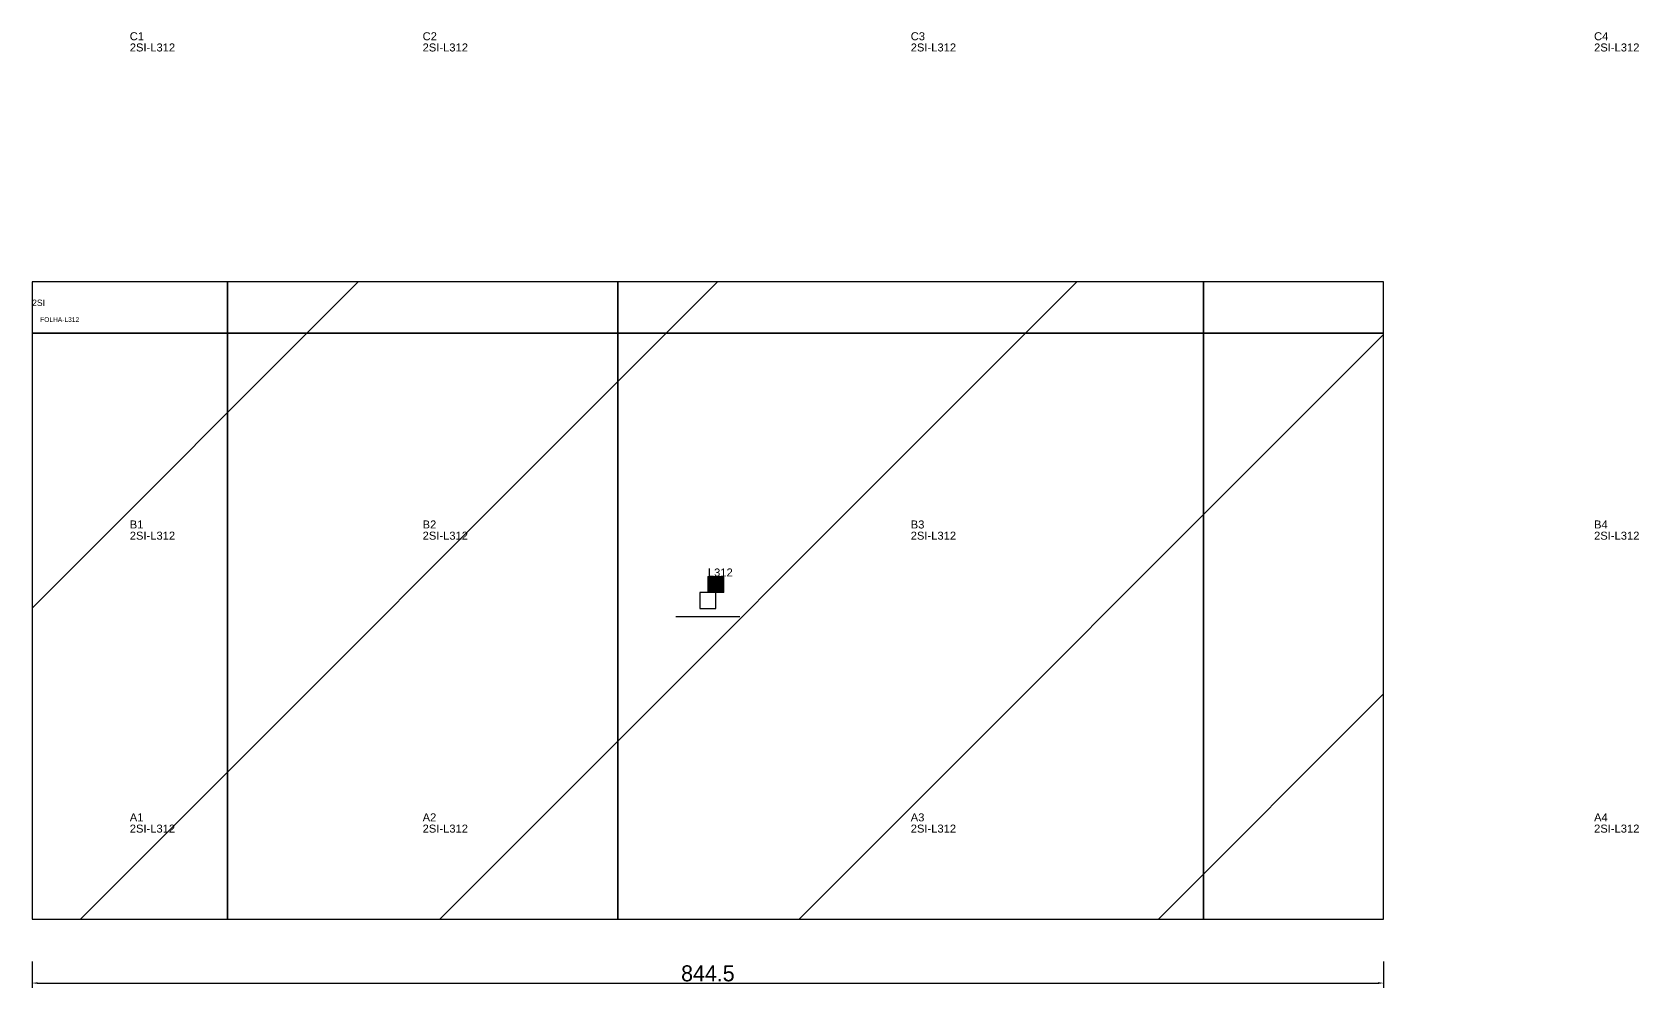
# Model space of a CAD drawing. Header units: metres. Extents: x 222 to 2446, y -240 to 358.
# Drawn here: x 222 to 1226, y -240 to 358 of the extents above; entities that cross this region are included whole.
import ezdxf

# ---------------------------------------------------------------- set-up
doc = ezdxf.new("R2010")
doc.units = ezdxf.units.M
for name, color, linetype in [('3', 3, 'CONTINUOUS'), ('AUX00', 7, 'CONTINUOUS'), ('COTA', 241, 'CONTINUOUS'), ('FOLHA', 255, 'CONTINUOUS'), ('Hachura', 251, 'CONTINUOUS'), ('NOMENCLATURA', 7, 'CONTINUOUS'), ('Nível', 160, 'CONTINUOUS'), ('Painéis', 200, 'CONTINUOUS'), ('Pilares', 5, 'CONTINUOUS'), ('REAPROVEITAMENTO', 251, 'CONTINUOUS'), ('SARR_2.2x7', 40, 'CONTINUOUS')]:
    doc.layers.add(name, color=color, linetype=linetype)
doc.styles.add('ARIAL', font='Arial.ttf')
doc.styles.add('STR_STANDARD', font='arial.ttf')
doc.dimstyles.new('EZ DXF', dxfattribs={"dimtxt": 10, "dimasz": 3.5, "dimexe": 3, "dimexo": 1.5, "dimgap": 1, "dimtad": 1, "dimdec": 1, "dimdsep": 46, "dimcen": 2.5, "dimazin": 3, "dimtfac": 1, "dimtmove": 0, "dimatfit": 3})

msp = doc.modelspace()

# ---------------------------------------------------------------- hatches: boundary and pattern name
at = {"layer": 'Hachura'}
h = msp.add_hatch(dxfattribs=at)
h.set_pattern_fill('ANSI31', scale=50)
h.paths.add_polyline_path([(222.2, 201.5), (222.2, -196.5), (1066.7, -196.5), (1066.7, 201.5)])
h = msp.add_hatch(dxfattribs=at)
h.set_pattern_fill('ANSI31', scale=50)
h.paths.add_polyline_path([(222.2, 201.5), (222.2, -196.5), (1066.7, -196.5), (1066.7, 201.5)])
at = {"layer": 'Reaproveitamento'}
h = msp.add_hatch(dxfattribs=at)
h.set_pattern_fill('SOLID')
h.paths.add_polyline_path([(644.45, 7.5), (654.45, 7.5), (654.45, 17.5), (644.45, 17.5)])
h = msp.add_hatch(dxfattribs=at)
h.set_pattern_fill('SOLID')
h.paths.add_polyline_path([(644.45, 7.5), (654.45, 7.5), (654.45, 17.5), (644.45, 17.5)])

# ---------------------------------------------------------------- linework, layer by layer
at = {"layer": '3'}
for points in [[(344.2, -196.5), (344.2, 201.5)], [(344.2, -196.5), (344.2, 201.5)], [(588.2, -196.5), (588.2, 201.5)], [(588.2, -196.5), (588.2, 201.5)], [(954.2, -196.5), (954.2, 201.5)], [(954.2, -196.5), (954.2, 201.5)], [(222.2, 169.5), (1066.7, 169.5)], [(222.2, 169.5), (1066.7, 169.5)]]:
    msp.add_lwpolyline(points, close=True, dxfattribs=at)
at = {"layer": 'Painéis', "color": 200}
for p, q in [((222.2, 201.5), (222.2, -196.5)), ((1066.7, 201.5), (222.2, 201.5)), ((222.2, 201.5), (222.2, -196.5)), ((1066.7, 201.5), (222.2, 201.5)), ((1066.7, -196.5), (1066.7, 201.5)), ((1066.7, -196.5), (1066.7, 201.5)), ((222.2, -196.5), (1066.7, -196.5)), ((222.2, -196.5), (1066.7, -196.5))]:
    msp.add_line(p, q, dxfattribs=at)
at = {"layer": 'Pilares'}
msp.add_lwpolyline([(639.45, -2.5), (649.45, -2.5), (649.45, 7.5), (639.45, 7.5)], close=True, dxfattribs=at)
msp.add_lwpolyline([(639.45, -2.5), (649.45, -2.5), (649.45, 7.5), (639.45, 7.5)], close=True, dxfattribs=at)
at = {"layer": 'SARR_2.2x7'}
msp.add_line((624.45, -7.5), (664.45, -7.5), dxfattribs=at)
msp.add_line((624.45, -7.5), (664.45, -7.5), dxfattribs=at)

# ---------------------------------------------------------------- texts
at = {"layer": '3', "style": 'STR_STANDARD'}
for s, p in [('C1', (283.2, 352.5)), ('C1', (283.2, 352.5)), ('C2', (466.2, 352.5)), ('C2', (466.2, 352.5)), ('C3', (771.2, 352.5)), ('C3', (771.2, 352.5)), ('C4', (1198.2, 352.5)), ('C4', (1198.2, 352.5)), ('B1', (283.2, 47.5)), ('B1', (283.2, 47.5)), ('B2', (466.2, 47.5)), ('B2', (466.2, 47.5)), ('B3', (771.2, 47.5)), ('B3', (771.2, 47.5)), ('B4', (1198.2, 47.5)), ('B4', (1198.2, 47.5)), ('A1', (283.2, -135.5)), ('A1', (283.2, -135.5)), ('A2', (466.2, -135.5)), ('A2', (466.2, -135.5)), ('A3', (771.2, -135.5)), ('A3', (771.2, -135.5)), ('A4', (1198.2, -135.5)), ('A4', (1198.2, -135.5))]:
    msp.add_text(s, height=5, dxfattribs=at).set_placement(p)
at = {"layer": 'AUX00', "style": 'STR_STANDARD'}
for p in [(283.2, 345.5), (283.2, 345.5), (466.2, 345.5), (466.2, 345.5), (771.2, 345.5), (771.2, 345.5), (1198.2, 345.5), (1198.2, 345.5), (283.2, 40.5), (283.2, 40.5), (466.2, 40.5), (466.2, 40.5), (771.2, 40.5), (771.2, 40.5), (1198.2, 40.5), (1198.2, 40.5), (283.2, -142.5), (283.2, -142.5), (466.2, -142.5), (466.2, -142.5), (771.2, -142.5), (771.2, -142.5), (1198.2, -142.5), (1198.2, -142.5)]:
    msp.add_text('2SI-L312', height=5, dxfattribs=at).set_placement(p)
at = {"layer": 'FOLHA'}
msp.add_text('FOLHA-L312', height=3, dxfattribs=at).set_placement((227.2, 176.5))
msp.add_text('FOLHA-L312', height=3, dxfattribs=at).set_placement((227.2, 176.5))
at = {"layer": 'NOMENCLATURA', "insert": (644.45, 22.5), "char_height": 5, "attachment_point": 1, "style": 'ARIAL'}
msp.add_mtext('L312', dxfattribs=at)
msp.add_mtext('L312', dxfattribs=at)
at = {"layer": 'Nível'}
msp.add_text('2SI', height=4, dxfattribs=at).set_placement((222.2, 186.5))
msp.add_text('2SI', height=4, dxfattribs=at).set_placement((222.2, 186.5))

# ---------------------------------------------------------------- dimensions: what is measured, and where the dimension line sits
at = {"layer": 'COTA'}
msp.add_linear_dim(base=(222.2, -236.5), p1=(222.2, -221.5), p2=(1066.7, -221.5), dimstyle='EZ DXF', dxfattribs=at).render()
msp.add_linear_dim(base=(222.2, -236.5), p1=(222.2, -221.5), p2=(1066.7, -221.5), dimstyle='EZ DXF', dxfattribs=at).render()

doc.saveas('drawing.dxf')
